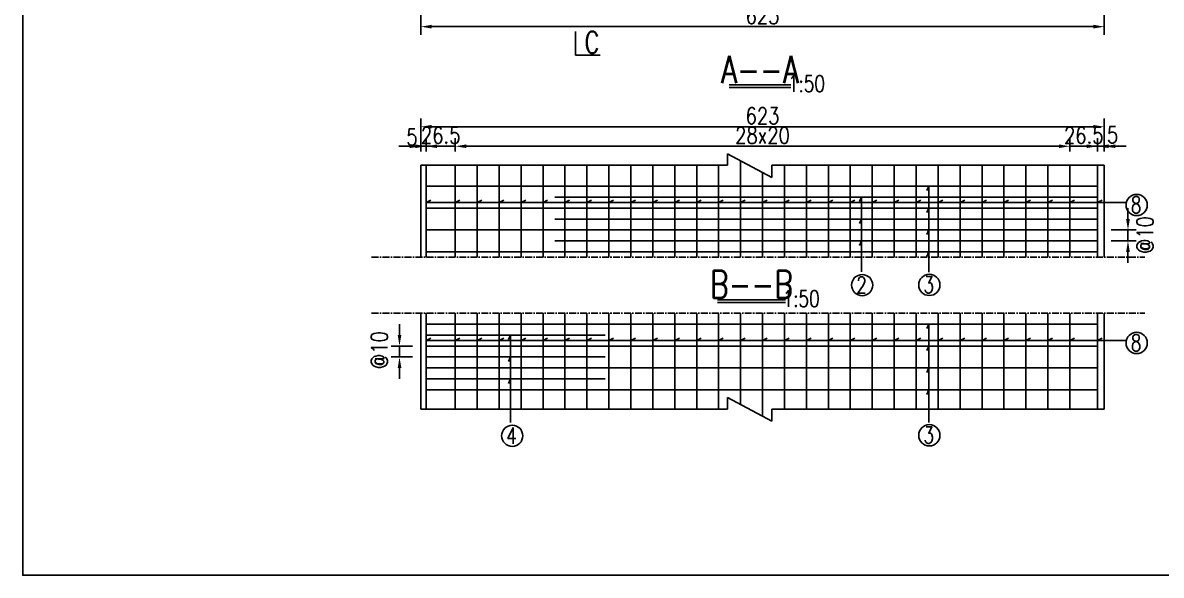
# Model space of a CAD drawing. Header units: millimetres. Extents: x 2923 to 12523, y -1268 to 4624.
# Drawn here: x 2923 to 3961, y -10 to 493 of the extents above; entities that cross this region are included whole.
import ezdxf
from ezdxf.enums import TextEntityAlignment as Align

# ---------------------------------------------------------------- set-up
doc = ezdxf.new("R2010")
doc.units = ezdxf.units.MM
doc.linetypes.add('CENTER', pattern=[2, 1.25, -0.25, 0.25, -0.25])
for name, color, linetype in [('lk', 7, 'Continuous'), ('中心线', 3, 'CENTER'), ('文字', 7, 'Continuous'), ('标注', 4, 'Continuous'), ('钢筋', 6, 'Continuous')]:
    doc.layers.add(name, color=color, linetype=linetype)
doc.styles.add('XGhz', font='simplex1.shx', dxfattribs={"width": 0.8, "bigfont": 'hztxt.shx'})
doc.styles.add('XGsz', font='simplex1.shx', dxfattribs={"width": 0.8, "bigfont": 'hztxt.shx'})
doc.styles.add('数字', font='simplex1.shx', dxfattribs={"width": 0.8, "bigfont": 'hztxt.shx'})
doc.dimstyles.new('STANDARD50', dxfattribs={"dimscale": 5, "dimtxt": 3, "dimasz": 2, "dimexe": 1.5, "dimexo": 2.5, "dimgap": 0.5, "dimtad": 1, "dimdec": 0, "dimrnd": 0.1, "dimzin": 0, "dimdsep": 46, "dimtxsty": 'XGsz', "dimcen": 0.09, "dimdle": 1, "dimclrd": 256, "dimclre": 256, "dimclrt": 256, "dimadec": 0, "dimazin": 0, "dimtfac": 1, "dimtdec": 0, "dimtix": 1, "dimtmove": 2, "dimatfit": 3, "dimfxl": 0, "dimtolj": 1, "dimtzin": 0, "dimlwd": -1, "dimlwe": -1, "dimarcsym": 0})

# ---------------------------------------------------------------- blocks, each defined once
blk = doc.blocks.new('*D24')
at = {"layer": 'DEFPOINTS', "color": 0}
for p in [(3877.3, 380.7), (3317.3, 363.5), (3877.3, 363.5)]:
    blk.add_point(p, dxfattribs=at)
at = {"layer": '标注'}
for p, q in [((3317.3, 376), (3317.3, 388.2)), ((3877.3, 376), (3877.3, 388.2)), ((3327.3, 380.7), (3867.3, 380.7))]:
    blk.add_line(p, q, dxfattribs=at)
for points in [[(3327.3, 382.4), (3327.3, 379.1), (3317.3, 380.7)], [(3867.3, 382.4), (3867.3, 379.1), (3877.3, 380.7)]]:
    blk.add_solid(points, dxfattribs=at)
at = {"layer": '标注', "insert": (3597.3, 390.7), "char_height": 15, "attachment_point": 5, "style": 'XGsz'}
blk.add_mtext('\\A1;28x20', dxfattribs=at)
blk = doc.blocks.new('*D25')
at = {"layer": 'DEFPOINTS', "color": 0}
for p in [(3908.7, 398.5), (3285.9, 373), (3908.7, 373)]:
    blk.add_point(p, dxfattribs=at)
at = {"layer": '标注'}
for p, q in [((3285.9, 385.5), (3285.9, 406)), ((3908.7, 385.5), (3908.7, 406)), ((3295.9, 398.5), (3898.7, 398.5))]:
    blk.add_line(p, q, dxfattribs=at)
for points in [[(3295.9, 400.2), (3295.9, 396.9), (3285.9, 398.5)], [(3898.7, 400.2), (3898.7, 396.9), (3908.7, 398.5)]]:
    blk.add_solid(points, dxfattribs=at)
at = {"layer": '标注', "insert": (3597.3, 408.5), "char_height": 15, "attachment_point": 5, "style": 'XGsz'}
blk.add_mtext('\\A1;623', dxfattribs=at)
blk = doc.blocks.new('*D27')
at = {"layer": 'DEFPOINTS', "color": 0}
for p in [(3908.7, 542.1), (3285.9, 529.5), (3908.7, 489.8)]:
    blk.add_point(p, dxfattribs=at)
at = {"layer": '标注'}
for p, q in [((3908.7, 529.6), (3908.7, 482.3)), ((3285.9, 517), (3285.9, 482.3)), ((3295.9, 489.8), (3898.7, 489.8))]:
    blk.add_line(p, q, dxfattribs=at)
for points in [[(3295.9, 491.5), (3295.9, 488.1), (3285.9, 489.8)], [(3898.7, 491.5), (3898.7, 488.1), (3908.7, 489.8)]]:
    blk.add_solid(points, dxfattribs=at)
at = {"layer": '标注', "insert": (3597.3, 499.8), "char_height": 15, "attachment_point": 5, "style": 'XGsz'}
blk.add_mtext('\\A1;623', dxfattribs=at)
blk = doc.blocks.new('*D37')
at = {"layer": 'DEFPOINTS', "color": 0}
for p in [(3290.9, 198.6), (3266.5, 188.6), (3290.9, 188.6)]:
    blk.add_point(p, dxfattribs=at)
at = {"layer": '文字'}
for p, q in [((3266.5, 208.6), (3266.5, 218.6)), ((3278.4, 198.6), (3259, 198.6)), ((3266.5, 198.6), (3266.5, 188.6)), ((3278.4, 188.6), (3259, 188.6)), ((3266.5, 178.6), (3266.5, 168.6))]:
    blk.add_line(p, q, dxfattribs=at)
for points in [[(3264.9, 208.6), (3268.2, 208.6), (3266.5, 198.6)], [(3264.9, 178.6), (3268.2, 178.6), (3266.5, 188.6)]]:
    blk.add_solid(points, dxfattribs=at)
at = {"layer": '文字', "insert": (3248.2, 194.8), "char_height": 15, "attachment_point": 5, "rotation": 90, "style": 'XGsz'}
blk.add_mtext('\\A1;@10', dxfattribs=at)
blk = doc.blocks.new('*D78')
at = {"layer": 'DEFPOINTS', "color": 0}
for p in [(3317.3, 380.7), (3290.8, 363.5), (3317.3, 363.5)]:
    blk.add_point(p, dxfattribs=at)
at = {"layer": '标注'}
for p, q in [((3290.8, 376), (3290.8, 388.2)), ((3317.3, 376), (3317.3, 388.2)), ((3280.8, 380.7), (3270.8, 380.7)), ((3290.8, 380.7), (3317.3, 380.7)), ((3327.3, 380.7), (3337.3, 380.7))]:
    blk.add_line(p, q, dxfattribs=at)
for points in [[(3280.8, 382.4), (3280.8, 379.1), (3290.8, 380.7)], [(3327.3, 382.4), (3327.3, 379.1), (3317.3, 380.7)]]:
    blk.add_solid(points, dxfattribs=at)
at = {"layer": '标注', "insert": (3304, 390.7), "char_height": 15, "attachment_point": 5, "style": 'XGsz'}
blk.add_mtext('\\A1;26.5', dxfattribs=at)
blk = doc.blocks.new('*D79')
at = {"layer": 'DEFPOINTS', "color": 0}
for p in [(3290.8, 380.7), (3285.9, 363.5), (3290.8, 363.5)]:
    blk.add_point(p, dxfattribs=at)
at = {"layer": '标注'}
for p, q in [((3285.9, 376), (3285.9, 388.2)), ((3290.8, 376), (3290.8, 388.2)), ((3275.9, 380.7), (3265.9, 380.7)), ((3285.9, 380.7), (3290.8, 380.7)), ((3300.8, 380.7), (3310.8, 380.7))]:
    blk.add_line(p, q, dxfattribs=at)
for points in [[(3275.9, 382.4), (3275.9, 379.1), (3285.9, 380.7)], [(3300.8, 382.4), (3300.8, 379.1), (3290.8, 380.7)]]:
    blk.add_solid(points, dxfattribs=at)
at = {"layer": '标注', "insert": (3277.9, 389.2), "char_height": 15, "attachment_point": 5, "style": 'XGsz'}
blk.add_mtext('\\A1;5', dxfattribs=at)
blk = doc.blocks.new('*D53')
at = {"layer": 'DEFPOINTS', "color": 0}
for p in [(3902.4, 304.4), (3902.4, 294.4), (3930.3, 294.4)]:
    blk.add_point(p, dxfattribs=at)
at = {"layer": '文字'}
for p, q in [((3930.3, 314.4), (3930.3, 324.4)), ((3914.9, 304.4), (3937.8, 304.4)), ((3930.3, 304.4), (3930.3, 294.4)), ((3914.9, 294.4), (3937.8, 294.4)), ((3930.3, 284.4), (3930.3, 274.4))]:
    blk.add_line(p, q, dxfattribs=at)
for points in [[(3928.6, 314.4), (3932, 314.4), (3930.3, 304.4)], [(3928.6, 284.4), (3932, 284.4), (3930.3, 294.4)]]:
    blk.add_solid(points, dxfattribs=at)
at = {"layer": '文字', "insert": (3945.9, 299.8), "char_height": 15, "attachment_point": 5, "rotation": 90, "style": 'XGsz'}
blk.add_mtext('\\A1;@10', dxfattribs=at)
blk = doc.blocks.new('*D91')
at = {"layer": 'DEFPOINTS', "color": 0}
for p in [(3908.7, 380.7), (3902.6, 363.5), (3908.7, 363.5)]:
    blk.add_point(p, dxfattribs=at)
at = {"layer": '标注'}
for p, q in [((3902.6, 376), (3902.6, 388.2)), ((3908.7, 376), (3908.7, 388.2)), ((3892.6, 380.7), (3882.6, 380.7)), ((3902.6, 380.7), (3908.7, 380.7)), ((3918.7, 380.7), (3928.7, 380.7))]:
    blk.add_line(p, q, dxfattribs=at)
for points in [[(3892.6, 382.4), (3892.6, 379.1), (3902.6, 380.7)], [(3918.7, 382.4), (3918.7, 379.1), (3908.7, 380.7)]]:
    blk.add_solid(points, dxfattribs=at)
at = {"layer": '标注', "insert": (3916.3, 391.2), "char_height": 15, "attachment_point": 5, "style": 'XGsz'}
blk.add_mtext('\\A1;5', dxfattribs=at)
blk = doc.blocks.new('*D54')
at = {"layer": 'DEFPOINTS', "color": 0}
for p in [(3902.6, 380.7), (3877.3, 363.5), (3902.6, 363.5)]:
    blk.add_point(p, dxfattribs=at)
at = {"layer": '标注'}
for p, q in [((3877.3, 376), (3877.3, 388.2)), ((3902.6, 376), (3902.6, 388.2)), ((3867.3, 380.7), (3857.3, 380.7)), ((3877.3, 380.7), (3902.6, 380.7)), ((3912.6, 380.7), (3922.6, 380.7))]:
    blk.add_line(p, q, dxfattribs=at)
for points in [[(3867.3, 382.4), (3867.3, 379.1), (3877.3, 380.7)], [(3912.6, 382.4), (3912.6, 379.1), (3902.6, 380.7)]]:
    blk.add_solid(points, dxfattribs=at)
at = {"layer": '标注', "insert": (3890, 390.7), "char_height": 15, "attachment_point": 5, "style": 'XGsz'}
blk.add_mtext('\\A1;26.5', dxfattribs=at)

msp = doc.modelspace()

# ---------------------------------------------------------------- linework, layer by layer
at = {"layer": 'DEFPOINTS'}
msp.add_lwpolyline([(2923.2, 1474.6), (5023.2, 1474.6), (5023.2, -10.4), (2923.2, -10.4), (2923.2, 1474.6)], dxfattribs=at)
at = {"layer": 'lk'}
for p, q in [((3565.3, 363.5), (3565.3, 373.9)), ((3565.3, 373.9), (3605.8, 352.4)), ((3285.9, 363.5), (3565.3, 363.5)), ((3285.9, 363.5), (3285.9, 279.7)), ((3605.8, 363.5), (3908.7, 363.5)), ((3605.8, 352.4), (3605.8, 363.5)), ((3908.7, 363.5), (3908.7, 279.7)), ((3285.9, 228.6), (3285.9, 141.1)), ((3908.7, 228.6), (3908.7, 141.1)), ((3565.3, 141.1), (3565.3, 151.5)), ((3565.3, 151.5), (3605.8, 130.1)), ((3285.9, 141.1), (3565.3, 141.1)), ((3605.8, 141.1), (3908.7, 141.1)), ((3605.8, 130.1), (3605.8, 141.1))]:
    msp.add_line(p, q, dxfattribs=at)
at = {"layer": '中心线', "ltscale": 5}
for p, q in [((3241.1, 279.7), (3945.6, 279.7)), ((3241.1, 228.6), (3945.6, 228.6))]:
    msp.add_line(p, q, dxfattribs=at)
at = {"layer": '标注'}
for p, q in [((3426.8, 463.8), (3426.8, 485.5)), ((3449.3, 463.8), (3426.8, 463.8)), ((3566.8, 434.2), (3623, 434.2)), ((3748.8, 344.4), (3747, 340.3)), ((3748.8, 344.4), (3748.8, 265.9)), ((3687.5, 334.4), (3685.8, 330.3)), ((3687.5, 334.4), (3687.5, 266.1)), ((3290.9, 329.4), (3295.1, 331.5)), ((3290.9, 329.4), (3928.4, 329.4)), ((3317.3, 329.4), (3321.5, 331.5)), ((3337.3, 329.4), (3341.5, 331.5)), ((3357.3, 329.4), (3361.5, 331.5)), ((3377.3, 329.4), (3381.5, 331.5)), ((3397.3, 329.4), (3401.5, 331.5)), ((3417.3, 329.4), (3421.5, 331.5)), ((3437.3, 329.4), (3441.5, 331.5)), ((3457.3, 329.4), (3461.5, 331.5)), ((3477.3, 329.4), (3481.5, 331.5)), ((3497.3, 329.4), (3501.5, 331.5)), ((3517.3, 329.4), (3521.5, 331.5)), ((3537.3, 329.4), (3541.5, 331.5)), ((3557.3, 329.4), (3561.5, 331.5)), ((3577.3, 329.4), (3581.5, 331.5)), ((3597.3, 329.4), (3601.5, 331.5)), ((3617.3, 329.4), (3621.5, 331.5)), ((3637.3, 329.4), (3641.5, 331.5)), ((3657.3, 329.4), (3661.5, 331.5)), ((3677.3, 329.4), (3681.5, 331.5)), ((3697.3, 329.4), (3701.5, 331.5)), ((3717.3, 329.4), (3721.5, 331.5)), ((3737.3, 329.4), (3741.5, 331.5)), ((3748.8, 324.4), (3747, 320.3)), ((3757.3, 329.4), (3761.5, 331.5)), ((3777.3, 329.4), (3781.5, 331.5)), ((3797.3, 329.4), (3801.5, 331.5)), ((3817.3, 329.4), (3821.5, 331.5)), ((3837.3, 329.4), (3841.5, 331.5)), ((3857.3, 329.4), (3861.5, 331.5)), ((3877.3, 329.4), (3881.5, 331.5)), ((3902.6, 329.4), (3906.9, 331.5)), ((3687.5, 314.4), (3685.8, 310.3)), ((3748.8, 304.4), (3747, 300.3)), ((3687.5, 294.4), (3685.8, 290.3)), ((3748.8, 284.4), (3747, 280.3)), ((3556.2, 238.2), (3618.2, 238.2)), ((3748.8, 218.6), (3747, 214.5)), ((3748.8, 218.6), (3748.8, 128.9)), ((3367.6, 208.6), (3365.8, 204.5)), ((3367.6, 208.6), (3367.6, 129)), ((3290.9, 203.6), (3295.1, 205.7)), ((3290.9, 203.6), (3928.4, 203.6)), ((3317.3, 203.6), (3321.5, 205.7)), ((3337.3, 203.6), (3341.5, 205.7)), ((3357.3, 203.6), (3361.5, 205.7)), ((3377.3, 203.6), (3381.5, 205.7)), ((3397.3, 203.6), (3401.5, 205.7)), ((3417.3, 203.6), (3421.5, 205.7)), ((3437.3, 203.6), (3441.5, 205.7)), ((3457.3, 203.6), (3461.5, 205.7)), ((3477.3, 203.6), (3481.5, 205.7)), ((3497.3, 203.6), (3501.5, 205.7)), ((3517.3, 203.6), (3521.5, 205.7)), ((3537.3, 203.6), (3541.5, 205.7)), ((3557.3, 203.6), (3561.5, 205.7)), ((3577.3, 203.6), (3581.5, 205.7)), ((3597.3, 203.6), (3601.5, 205.7)), ((3617.3, 203.6), (3621.5, 205.7)), ((3637.3, 203.6), (3641.5, 205.7)), ((3657.3, 203.6), (3661.5, 205.7)), ((3677.3, 203.6), (3681.5, 205.7)), ((3697.3, 203.6), (3701.5, 205.7)), ((3717.3, 203.6), (3721.5, 205.7)), ((3737.3, 203.6), (3741.5, 205.7)), ((3748.8, 198.6), (3747, 194.5)), ((3757.3, 203.6), (3761.5, 205.7)), ((3777.3, 203.6), (3781.5, 205.7)), ((3797.3, 203.6), (3801.5, 205.7)), ((3817.3, 203.6), (3821.5, 205.7)), ((3837.3, 203.6), (3841.5, 205.7)), ((3857.3, 203.6), (3861.5, 205.7)), ((3877.3, 203.6), (3881.5, 205.7)), ((3902.6, 203.6), (3906.9, 205.7)), ((3367.6, 188.6), (3365.8, 184.5)), ((3748.8, 178.6), (3747, 174.5)), ((3367.6, 168.6), (3365.8, 164.5)), ((3748.8, 158.6), (3747, 154.5))]:
    msp.add_line(p, q, dxfattribs=at)
for centre in [(3938.2, 327.2), (3688.1, 254.1), (3749.3, 254.3), (3938.2, 201.4), (3369.2, 116.7), (3749.3, 117.2)]:
    msp.add_circle(centre, 9.68, dxfattribs=at)
at = {"layer": '钢筋'}
for p, q in [((3566.8, 436.7), (3623, 436.7)), ((3290.9, 363.5), (3290.9, 279.7)), ((3317.3, 363.5), (3317.3, 279.7)), ((3337.3, 363.5), (3337.3, 279.7)), ((3357.3, 363.5), (3357.3, 279.7)), ((3377.3, 363.5), (3377.3, 279.7)), ((3397.3, 363.5), (3397.3, 279.7)), ((3417.3, 363.5), (3417.3, 279.7)), ((3437.3, 363.5), (3437.3, 279.7)), ((3457.3, 363.5), (3457.3, 279.7)), ((3477.3, 363.5), (3477.3, 279.7)), ((3497.3, 363.5), (3497.3, 279.7)), ((3517.3, 363.5), (3517.3, 279.7)), ((3537.3, 363.5), (3537.3, 279.7)), ((3557.3, 363.5), (3557.3, 279.7)), ((3577.3, 367.5), (3577.3, 279.7)), ((3617.3, 363.5), (3617.3, 279.7)), ((3637.3, 363.5), (3637.3, 279.7)), ((3657.3, 363.5), (3657.3, 279.7)), ((3677.3, 363.5), (3677.3, 279.7)), ((3697.3, 363.5), (3697.3, 279.7)), ((3717.3, 363.5), (3717.3, 279.7)), ((3737.3, 363.5), (3737.3, 279.7)), ((3757.3, 363.5), (3757.3, 279.7)), ((3777.3, 363.5), (3777.3, 279.7)), ((3797.3, 363.5), (3797.3, 279.7)), ((3817.3, 363.5), (3817.3, 279.7)), ((3837.3, 363.5), (3837.3, 279.7)), ((3857.3, 363.5), (3857.3, 279.7)), ((3877.3, 363.5), (3877.3, 279.7)), ((3902.6, 363.5), (3902.6, 279.7)), ((3597.3, 356.9), (3597.3, 279.7)), ((3290.9, 344.4), (3902.6, 344.4)), ((3407.9, 334.4), (3902.6, 334.4)), ((3290.9, 324.4), (3902.6, 324.4)), ((3407.9, 314.4), (3902.6, 314.4)), ((3290.9, 304.4), (3902.6, 304.4)), ((3407.9, 294.4), (3902.6, 294.4)), ((3290.9, 284.4), (3902.6, 284.4)), ((3556.2, 240.7), (3618.2, 240.7)), ((3290.9, 228.6), (3290.9, 141.1)), ((3317.3, 228.6), (3317.3, 141.1)), ((3337.3, 228.6), (3337.3, 141.1)), ((3357.3, 228.6), (3357.3, 141.1)), ((3377.3, 228.6), (3377.3, 141.1)), ((3397.3, 228.6), (3397.3, 141.1)), ((3417.3, 228.6), (3417.3, 141.1)), ((3437.3, 228.6), (3437.3, 141.1)), ((3457.3, 228.6), (3457.3, 141.1)), ((3477.3, 228.6), (3477.3, 141.1)), ((3497.3, 228.6), (3497.3, 141.1)), ((3517.3, 228.6), (3517.3, 141.1)), ((3537.3, 228.6), (3537.3, 141.1)), ((3557.3, 228.6), (3557.3, 141.1)), ((3577.3, 228.6), (3577.3, 145.1)), ((3597.3, 228.6), (3597.3, 134.6)), ((3617.3, 228.6), (3617.3, 141.1)), ((3637.3, 228.6), (3637.3, 141.1)), ((3657.3, 228.6), (3657.3, 141.1)), ((3677.3, 228.6), (3677.3, 141.1)), ((3697.3, 228.6), (3697.3, 141.1)), ((3717.3, 228.6), (3717.3, 141.1)), ((3737.3, 228.6), (3737.3, 141.1)), ((3757.3, 228.6), (3757.3, 141.1)), ((3777.3, 228.6), (3777.3, 141.1)), ((3797.3, 228.6), (3797.3, 141.1)), ((3817.3, 228.6), (3817.3, 141.1)), ((3837.3, 228.6), (3837.3, 141.1)), ((3857.3, 228.6), (3857.3, 141.1)), ((3877.3, 228.6), (3877.3, 141.1)), ((3902.6, 228.6), (3902.6, 141.1)), ((3290.9, 218.6), (3902.6, 218.6)), ((3290.9, 208.6), (3453.9, 208.6)), ((3290.9, 198.6), (3902.6, 198.6)), ((3290.9, 188.6), (3453.9, 188.6)), ((3290.9, 178.6), (3902.6, 178.6)), ((3290.9, 168.6), (3453.9, 168.6)), ((3290.9, 158.6), (3902.6, 158.6))]:
    msp.add_line(p, q, dxfattribs=at)

# ---------------------------------------------------------------- texts
at = {"layer": '文字', "width": 0.75}
for s, height, style, p in [('C', 20, 'XGhz', (3441.9, 475.5)), ('A--A', 25, 'XGhz', (3594.9, 450.8)), ('1:50', 15, '数字', (3637.3, 437.8)), ('8', 15, '数字', (3937.7, 327.3)), ('B--B', 25, 'XGhz', (3587.2, 254.8)), ('2', 15, '数字', (3687.5, 254.2)), ('3', 15, '数字', (3748.8, 254.4)), ('1:50', 15, '数字', (3632.5, 241.8)), ('8', 15, '数字', (3937.7, 201.5)), ('3', 15, '数字', (3748.8, 117.3)), ('4', 15, '数字', (3368.6, 116.9))]:
    msp.add_text(s, height=height, dxfattribs=dict(at, style=style)).set_placement(p, align=Align.MIDDLE)

# ---------------------------------------------------------------- dimensions: what is measured, and where the dimension line sits
at = {"layer": '文字'}
for base, p1, p2, picture, middle in [((3930.3, 294.4), (3902.4, 304.4), (3902.4, 294.4), '*D53', (3945.9, 299.8)), ((3266.5, 188.6), (3290.9, 198.6), (3290.9, 188.6), '*D37', (3248.2, 194.8))]:
    dim = msp.add_linear_dim(base=base, p1=p1, p2=p2, angle=90, text='@10', dimstyle='STANDARD50', dxfattribs=at)
    dim.commit()
    dim.dimension.update_dxf_attribs({"geometry": picture, "text_midpoint": middle, "dimtype": 160})
at = {"layer": '标注'}
for base, p1, p2, picture, middle in [((3908.7, 489.8), (3285.9, 529.5), (3908.7, 542.1), '*D27', (3597.3, 499.8)), ((3908.7, 398.5), (3285.9, 373), (3908.7, 373), '*D25', (3597.3, 408.5))]:
    dim = msp.add_linear_dim(base=base, p1=p1, p2=p2, dimstyle='STANDARD50', dxfattribs=at)
    dim.commit()
    dim.dimension.update_dxf_attribs({"geometry": picture, "text_midpoint": middle})
dim = msp.add_linear_dim(base=(3290.8, 380.7), p1=(3285.9, 363.5), p2=(3290.8, 363.5), dimstyle='STANDARD50', dxfattribs=at)
dim.commit()
dim.dimension.update_dxf_attribs({"geometry": '*D79', "text_midpoint": (3277.9, 389.2), "dimtype": 160})
for base, p1, p2, text, picture, middle in [((3317.3, 380.7), (3290.8, 363.5), (3317.3, 363.5), '26.5', '*D78', (3304, 390.7)), ((3877.3, 380.7), (3317.3, 363.5), (3877.3, 363.5), '28x20', '*D24', (3597.3, 390.7)), ((3902.6, 380.7), (3877.3, 363.5), (3902.6, 363.5), '26.5', '*D54', (3890, 390.7))]:
    dim = msp.add_linear_dim(base=base, p1=p1, p2=p2, text=text, dimstyle='STANDARD50', dxfattribs=at)
    dim.commit()
    dim.dimension.update_dxf_attribs({"geometry": picture, "text_midpoint": middle})
dim = msp.add_linear_dim(base=(3908.7, 380.7), p1=(3902.6, 363.5), p2=(3908.7, 363.5), text='5', dimstyle='STANDARD50', dxfattribs=at)
dim.commit()
dim.dimension.update_dxf_attribs({"geometry": '*D91', "text_midpoint": (3916.3, 391.2), "dimtype": 160})

doc.saveas('drawing.dxf')
